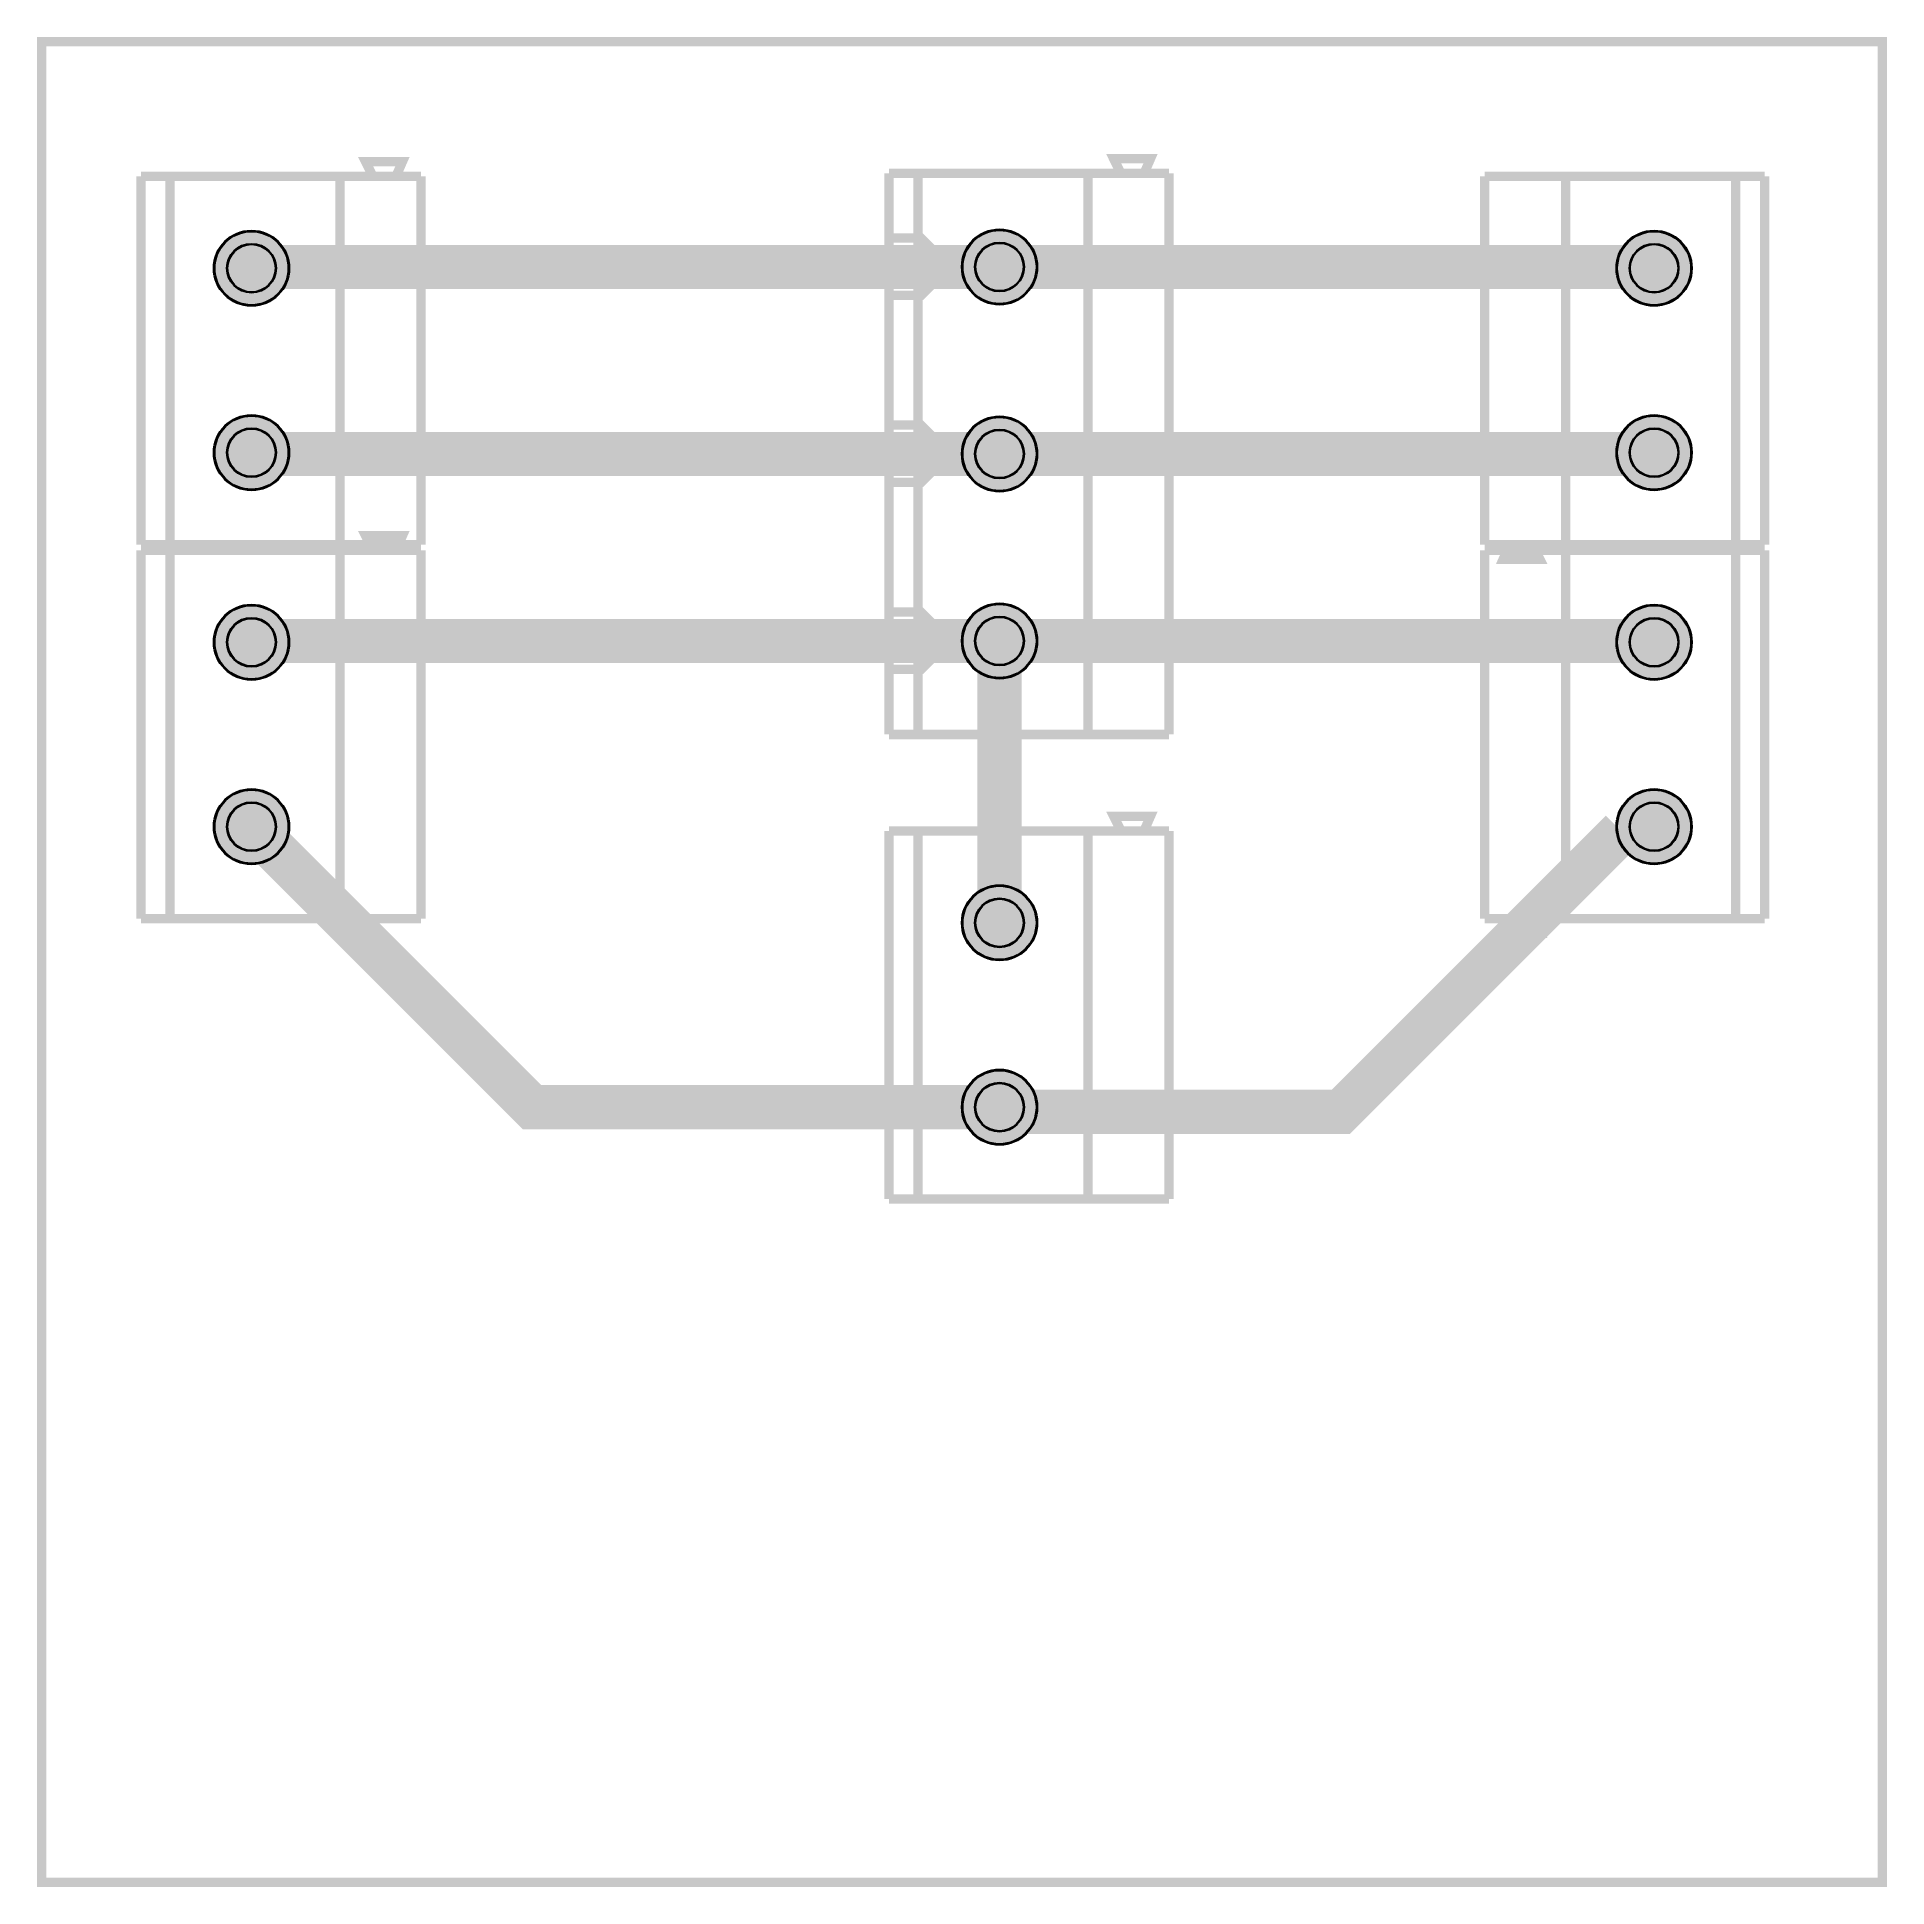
# Model space of a CAD drawing. Header units: millimetres. Extents: x 6.9 to 57.1, y 11.9 to 62.1.
import ezdxf

# ---------------------------------------------------------------- set-up
doc = ezdxf.new("R2010")
doc.units = ezdxf.units.MM
for name, color, linetype, true_color in [('BoardOutLine', 7, 'Continuous', 0xff00ff), ('BottomLayer', 7, 'Continuous', 0x0000ff), ('BottomSolderMaskLayer', 7, 'Continuous', 0xaa00ff), ('Multi-Layer', 7, 'Continuous', 0xc0c0c0), ('TopSilkLayer', 7, 'Continuous', 0xffcc00), ('TopSolderMaskLayer', 7, 'Continuous', 0x800080)]:
    doc.layers.add(name, color=color, linetype=linetype, true_color=true_color)

msp = doc.modelspace()

# ---------------------------------------------------------------- hatches: boundary and pattern name
at = {"layer": 'BottomSolderMaskLayer'}
for points in [[(11.675, 55.845, 1), (13.725, 55.845, 1)], [(31.995, 55.88, 1), (34.045, 55.88, 1)], [(49.775, 55.845, 1), (51.826, 55.845, 1)], [(11.675, 50.836, 1), (13.725, 50.836, 1)], [(31.995, 50.8, 1), (34.045, 50.8, 1)], [(49.775, 50.836, 1), (51.826, 50.836, 1)], [(31.995, 45.72, 1), (34.045, 45.72, 1)], [(11.675, 45.685, 1), (13.725, 45.685, 1)], [(49.775, 45.685, 1), (51.826, 45.685, 1)], [(11.675, 40.676, 1), (13.725, 40.676, 1)], [(49.775, 40.676, 1), (51.826, 40.676, 1)], [(31.995, 38.065, 1), (34.045, 38.065, 1)], [(31.995, 33.056, 1), (34.045, 33.056, 1)]]:
    msp.add_hatch(color=256, dxfattribs=at).paths.add_polyline_path(points)
at = {"layer": 'Multi-Layer'}
for points in [[(11.7, 55.845, 1), (13.7, 55.845, 1)], [(32.02, 55.88, 1), (34.02, 55.88, 1)], [(49.8, 55.845, 1), (51.8, 55.845, 1)], [(11.7, 50.836, 1), (13.7, 50.836, 1)], [(32.02, 50.8, 1), (34.02, 50.8, 1)], [(49.8, 50.836, 1), (51.8, 50.836, 1)], [(11.7, 45.685, 1), (13.7, 45.685, 1)], [(32.02, 45.72, 1), (34.02, 45.72, 1)], [(49.8, 45.685, 1), (51.8, 45.685, 1)], [(11.7, 40.676, 1), (13.7, 40.676, 1)], [(49.8, 40.676, 1), (51.8, 40.676, 1)], [(32.02, 38.065, 1), (34.02, 38.065, 1)], [(32.02, 33.056, 1), (34.02, 33.056, 1)]]:
    msp.add_hatch(color=256, dxfattribs=at).paths.add_polyline_path(points)
at = {"layer": 'TopSolderMaskLayer'}
for points in [[(11.675, 55.845, 1), (13.725, 55.845, 1)], [(31.995, 55.88, 1), (34.045, 55.88, 1)], [(49.775, 55.845, 1), (51.826, 55.845, 1)], [(11.675, 50.836, 1), (13.725, 50.836, 1)], [(31.995, 50.8, 1), (34.045, 50.8, 1)], [(49.775, 50.836, 1), (51.826, 50.836, 1)], [(31.995, 45.72, 1), (34.045, 45.72, 1)], [(11.675, 45.685, 1), (13.725, 45.685, 1)], [(49.775, 45.685, 1), (51.826, 45.685, 1)], [(11.675, 40.676, 1), (13.725, 40.676, 1)], [(49.775, 40.676, 1), (51.826, 40.676, 1)], [(31.995, 38.065, 1), (34.045, 38.065, 1)], [(31.995, 33.056, 1), (34.045, 33.056, 1)]]:
    msp.add_hatch(color=256, dxfattribs=at).paths.add_polyline_path(points)

# ---------------------------------------------------------------- linework, layer by layer
at = {"layer": 'BoardOutLine', "const_width": 0.254}
msp.add_lwpolyline([(7, 62), (57, 62), (57, 12), (7, 12), (7, 62)], close=True, dxfattribs=at)
at = {"layer": 'BottomLayer', "const_width": 1.2}
for points in [[(33.02, 55.88), (12.736, 55.88), (12.7, 55.845)], [(33.02, 55.88), (50.764, 55.88), (50.8, 55.845)], [(33.02, 50.8), (12.736, 50.8), (12.7, 50.836)], [(33.02, 50.8), (50.765, 50.8), (50.8, 50.836)], [(33.02, 45.72), (12.736, 45.72), (12.7, 45.685)], [(33.02, 45.72), (50.764, 45.72), (50.8, 45.685)], [(33.02, 38.065), (33.02, 45.72)], [(33.02, 33.056), (20.32, 33.056), (12.7, 40.676)], [(32.512, 32.929), (42.291, 32.929), (49.911, 40.549)]]:
    msp.add_lwpolyline(points, dxfattribs=at)
at = {"layer": 'BottomSolderMaskLayer'}
for centre, radius in [((12.7, 55.845), 1.025), ((33.02, 55.88), 1.025), ((50.8, 55.845), 1.025), ((12.7, 55.845), 0.667), ((33.02, 55.88), 0.667), ((50.8, 55.845), 0.667), ((12.7, 50.836), 1.025), ((33.02, 50.8), 1.025), ((50.8, 50.836), 1.025), ((12.7, 50.836), 0.667), ((33.02, 50.8), 0.667), ((50.8, 50.836), 0.667), ((33.02, 45.72), 1.025), ((12.7, 45.685), 1.025), ((12.7, 45.685), 0.667), ((33.02, 45.72), 0.667), ((50.8, 45.685), 1.025), ((50.8, 45.685), 0.667), ((12.7, 40.676), 1.025), ((12.7, 40.676), 0.667), ((50.8, 40.676), 1.025), ((50.8, 40.676), 0.667), ((33.02, 38.065), 1.025), ((33.02, 38.065), 0.667), ((33.02, 33.056), 1.025), ((33.02, 33.056), 0.667)]:
    msp.add_circle(centre, radius, dxfattribs=at)
at = {"layer": 'Multi-Layer'}
for centre, radius in [((12.7, 55.845), 1), ((33.02, 55.88), 1), ((50.8, 55.845), 1), ((12.7, 55.845), 0.65), ((33.02, 55.88), 0.65), ((50.8, 55.845), 0.65), ((12.7, 50.836), 1), ((33.02, 50.8), 1), ((50.8, 50.836), 1), ((12.7, 50.836), 0.65), ((33.02, 50.8), 0.65), ((50.8, 50.836), 0.65), ((12.7, 45.685), 1), ((12.7, 45.685), 0.65), ((33.02, 45.72), 1), ((33.02, 45.72), 0.65), ((50.8, 45.685), 1), ((50.8, 45.685), 0.65), ((12.7, 40.676), 1), ((12.7, 40.676), 0.65), ((50.8, 40.676), 1), ((50.8, 40.676), 0.65), ((33.02, 38.065), 1), ((33.02, 38.065), 0.65), ((33.02, 33.056), 1), ((33.02, 33.056), 0.65)]:
    msp.add_circle(centre, radius, dxfattribs=at)
at = {"layer": 'TopSilkLayer', "const_width": 0.254}
for points in [[(16.626, 58.345), (16.8, 58.74), (15.8, 58.74), (15.997, 58.345)], [(36.946, 58.42), (37.12, 58.82), (36.12, 58.82), (36.317, 58.42)], [(17.3, 58.34), (9.7, 58.34)], [(9.7, 58.34), (9.7, 48.34)], [(10.482, 58.34), (10.482, 48.34)], [(15.101, 58.34), (15.101, 48.34)], [(17.3, 58.34), (17.3, 48.34)], [(37.62, 58.42), (30.02, 58.42)], [(30.02, 58.42), (30.02, 43.18)], [(30.802, 58.42), (30.802, 43.18)], [(35.421, 58.42), (35.421, 43.18)], [(37.62, 58.42), (37.62, 43.18)], [(46.2, 48.34), (46.2, 58.34)], [(46.2, 58.34), (53.8, 58.34)], [(48.399, 48.34), (48.399, 58.34)], [(53.018, 48.34), (53.018, 58.34)], [(53.8, 48.34), (53.8, 58.34)], [(30.03, 56.664), (30.889, 56.664), (31.249, 56.304), (31.249, 55.473)], [(30.03, 55.11), (30.889, 55.11), (31.249, 55.471), (31.249, 56.301)], [(30.03, 51.584), (30.889, 51.584), (31.249, 51.224), (31.249, 50.393)], [(30.03, 50.03), (30.888, 50.03), (31.249, 50.391), (31.249, 51.221)], [(17.3, 48.34), (9.7, 48.34)], [(17.3, 48.18), (9.7, 48.18)], [(9.7, 48.18), (9.7, 38.18)], [(10.482, 48.18), (10.482, 38.18)], [(15.101, 48.18), (15.101, 38.18)], [(16.626, 48.185), (16.8, 48.58), (15.8, 48.58), (15.997, 48.185)], [(17.3, 48.18), (17.3, 38.18)], [(46.2, 48.34), (53.8, 48.34)], [(46.2, 38.18), (46.2, 48.18)], [(46.2, 48.18), (53.8, 48.18)], [(46.874, 48.335), (46.7, 47.94), (47.7, 47.94), (47.503, 48.335)], [(48.399, 38.18), (48.399, 48.18)], [(53.018, 38.18), (53.018, 48.18)], [(53.8, 38.18), (53.8, 48.18)], [(30.03, 46.505), (30.889, 46.505), (31.249, 46.144), (31.249, 45.313)], [(30.03, 44.95), (30.889, 44.95), (31.249, 45.311), (31.249, 46.141)], [(37.62, 43.18), (30.02, 43.18)], [(36.946, 40.565), (37.12, 40.96), (36.12, 40.96), (36.317, 40.565)], [(37.62, 40.56), (30.02, 40.56)], [(30.02, 40.56), (30.02, 30.56)], [(30.802, 40.56), (30.802, 30.56)], [(35.421, 40.56), (35.421, 30.56)], [(37.62, 40.56), (37.62, 30.56)], [(17.3, 38.18), (9.7, 38.18)], [(46.2, 38.18), (53.8, 38.18)], [(46.874, 38.175), (46.7, 37.78), (47.7, 37.78), (47.503, 38.175)], [(37.62, 30.56), (30.02, 30.56)]]:
    msp.add_lwpolyline(points, dxfattribs=at)
at = {"layer": 'TopSolderMaskLayer'}
for centre, radius in [((12.7, 55.845), 1.025), ((33.02, 55.88), 1.025), ((50.8, 55.845), 1.025), ((12.7, 55.845), 0.667), ((33.02, 55.88), 0.667), ((50.8, 55.845), 0.667), ((12.7, 50.836), 1.025), ((33.02, 50.8), 1.025), ((50.8, 50.836), 1.025), ((12.7, 50.836), 0.667), ((33.02, 50.8), 0.667), ((50.8, 50.836), 0.667), ((33.02, 45.72), 1.025), ((12.7, 45.685), 1.025), ((12.7, 45.685), 0.667), ((33.02, 45.72), 0.667), ((50.8, 45.685), 1.025), ((50.8, 45.685), 0.667), ((12.7, 40.676), 1.025), ((12.7, 40.676), 0.667), ((50.8, 40.676), 1.025), ((50.8, 40.676), 0.667), ((33.02, 38.065), 1.025), ((33.02, 38.065), 0.667), ((33.02, 33.056), 1.025), ((33.02, 33.056), 0.667)]:
    msp.add_circle(centre, radius, dxfattribs=at)

doc.saveas('drawing.dxf')
